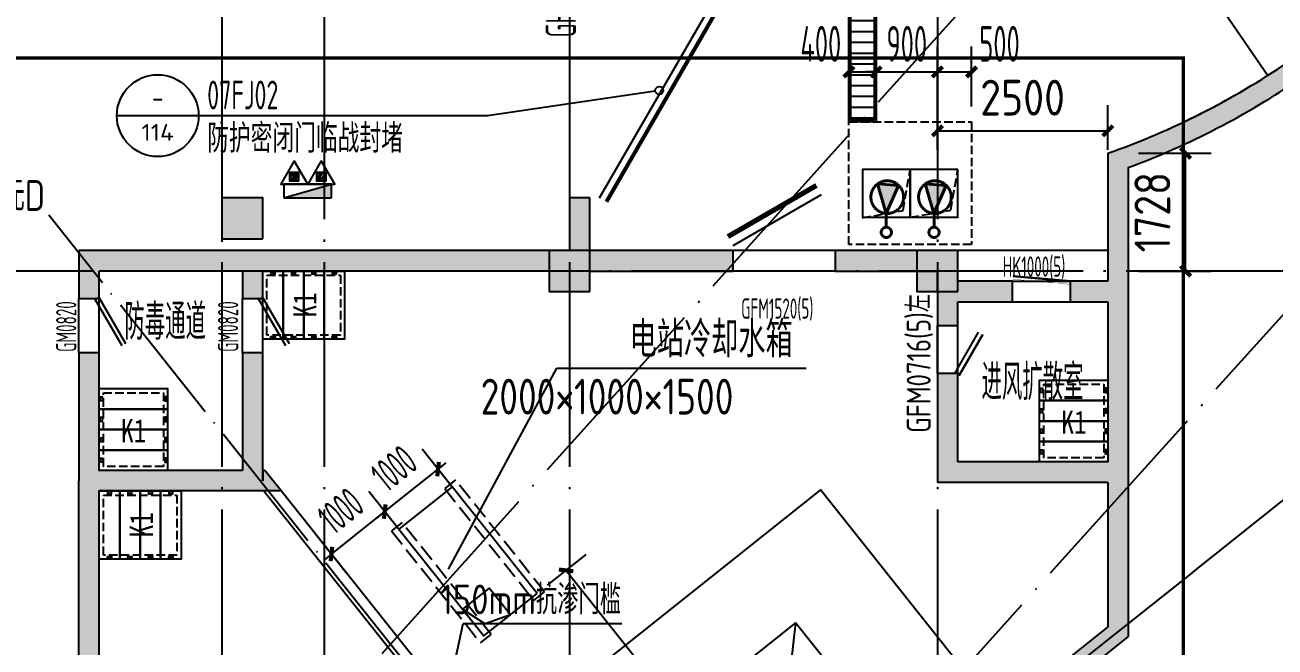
# Model space of a CAD drawing. Extents: x -473190 to 2138458, y -81875 to 2633646.
# Drawn here: x 627297 to 645641, y 75429 to 84552 of the extents above; entities that cross this region are included whole.
import ezdxf
from ezdxf.enums import TextEntityAlignment as Align

# ---------------------------------------------------------------- set-up
doc = ezdxf.new("R2010")
doc.units = 0
doc.header["$LTSCALE"] = 1000
for name, pattern in [('__DASH', [0.35, 0.25, -0.1]), ('DASH', [0.35, 0.25, -0.1]), ('DOTE', [2.42, 2, -0.2, 0.02, -0.2]), ('排水', [1.1, 1, -0.1])]:
    doc.linetypes.add(name, pattern=pattern)
for name, color, linetype in [('03小品', 2, 'Continuous'), ('A-COLUMN', 2, 'Continuous'), ('A-WALL', 2, 'Continuous'), ('AXIS', 3, 'Continuous'), ('C_柴油发电机组', 30, 'Continuous'), ('DIM_IDEN', 3, 'Continuous'), ('DIM_LEAD', 3, 'Continuous'), ('DOTE', 1, 'DOTE'), ('PUB_DIM', 3, 'Continuous'), ('PUB_HATCH', 8, 'Continuous'), ('PUB_TEXT', 7, 'Continuous'), ('RF-JSK', 9, 'Continuous'), ('RF-M', 4, 'Continuous'), ('RF-MBH', 11, 'Continuous'), ('RF-QT', 30, 'Continuous'), ('TWT_DASH', 8, 'DASH'), ('TWT_TEXT', 7, 'Continuous'), ('TWT_水箱', 7, 'Continuous'), ('W-EQUIP_消火栓', 7, 'Continuous'), ('W-EQUIP_灭火器', 7, 'Continuous'), ('图层1', 7, 'Continuous'), ('索引线', 252, 'Continuous'), ('集水坑', 4, 'Continuous')]:
    doc.layers.add(name, color=color, linetype=linetype)
doc.layers.add('GPS-污水', color=2, linetype='排水', lineweight=40)
doc.layers.add('RF-WZ', color=110, linetype='Continuous', lineweight=0)
doc.styles.add('8B2_02', font='tssdeng.shx', dxfattribs={"width": 0.6, "bigfont": 'TSSDCHN.shx'})
doc.styles.add('_TCH_DIM_T3', font='tssdeng.shx', dxfattribs={"width": 0.564706, "bigfont": '@@@tssdchn.shx'})
doc.styles.add('_TCH_WINDOW', font='tssdeng.shx', dxfattribs={"width": 0.8, "height": 3.5, "bigfont": 'tssdchn.shx'})
doc.styles.get("Standard").update_dxf_attribs({"font": 'gbenor.shx', "bigfont": 'gbcbig.shx'})
doc.styles.add('STANDARD_T3', font='gbenor.shx', dxfattribs={"bigfont": 'gbcbig.shx'})
doc.styles.add('TYDG_01', font='', dxfattribs={"width": 0.8})
doc.styles.add('TYDG_02', font='TSSDENG', dxfattribs={"width": 0.8, "bigfont": 'TSSDCHN'})
doc.styles.get('TYDG_01').set_extended_font_data('SimSun')
doc.dimstyles.new('_TCH_ARCH&&150', dxfattribs={"dimtxt": 525, "dimasz": 150, "dimexe": 375, "dimexo": 450, "dimgap": 150, "dimtad": 1, "dimdec": 0, "dimzin": 0, "dimdsep": 46, "dimtxsty": '_TCH_DIM_T3', "dimblk": 'ARCHTICK', "dimcen": 0.09, "dimclrt": 7, "dimazin": 2, "dimtfac": 1, "dimtdec": 0, "dimtix": 1, "dimtmove": 2, "dimatfit": 3, "dimfxl": 0, "dimtolj": 1, "dimtzin": 0, "dimarcsym": 0})
doc.dimstyles.new('_TWT_ARCH&&150', dxfattribs={"dimtxt": 446.25, "dimasz": 150, "dimexe": 375, "dimexo": 450, "dimgap": 189.375, "dimtad": 1, "dimdec": 0, "dimzin": 0, "dimdsep": 46, "dimtxsty": '_TCH_DIM_T3', "dimblk": 'ARCHTICK', "dimcen": 0.09, "dimclrt": 7, "dimazin": 2, "dimtfac": 1, "dimtdec": 0, "dimtix": 1, "dimtmove": 2, "dimatfit": 3, "dimfxl": 0, "dimtolj": 1, "dimtzin": 0, "dimarcsym": 0})
doc.dimstyles.new('STANDARD&&150', dxfattribs={"dimtxt": 525, "dimasz": 150, "dimexe": 375, "dimexo": 450, "dimgap": 225, "dimtad": 1, "dimdec": 0, "dimzin": 0, "dimdsep": 46, "dimtxsty": 'STANDARD_T3', "dimblk": 'ARCHTICK', "dimcen": 0.09, "dimadec": 0, "dimazin": 0, "dimtfac": 1, "dimtdec": 0, "dimtix": 1, "dimtmove": 2, "dimatfit": 3, "dimfxl": 0, "dimtolj": 1, "dimtzin": 0, "dimarcsym": 0})

# ---------------------------------------------------------------- blocks, each defined once
blk = doc.blocks.new('fdj')
at = {"layer": 'C_柴油发电机组'}
for points in [[(0, 4200), (-6200, 4200), (-6200, 0), (0, 0)], [(-4700, 1300), (-1700, 1300), (-1700, 2500), (-4700, 2500)], [(-4700, 1300), (-3500, 1300), (-3500, 2500), (-4700, 2500)]]:
    blk.add_lwpolyline(points, close=True, dxfattribs=at)
for points in [[(-3500, 1300), (-4700, 2500)], [(-4700, 1300), (-3500, 2500)], [(-3500, 2100), (-1700, 2100)], [(-3500, 1700), (-1700, 1700)]]:
    blk.add_lwpolyline(points, dxfattribs=at)
at = {"layer": 'C_柴油发电机组', "lineweight": -3, "const_width": 10}
for points in [[(-3950, 1900), (-3950, 2050)], [(-2450, 1900), (-2450, 2050)], [(-3950, 1900), (-4100, 1900)], [(-3950, 1900), (-3950, 1750)], [(-3950, 1900), (-3800, 1900)], [(-2450, 1900), (-2600, 1900)], [(-2450, 1900), (-2450, 1750)], [(-2450, 1900), (-2300, 1900)]]:
    blk.add_lwpolyline(points, dxfattribs=at)
blk = doc.blocks.new('$SB01_1')
h = blk.add_hatch(color=256)
h.dxf.hatch_style = 1
h.paths.add_polyline_path([(-0.381, -0.323), (0.5, 0), (-0.381, 0.323)])
h.paths.add_polyline_path([(0, 0), (0.002, 0), (0.002, 0.001), (0, 0.001)], flags=24)
h.paths.add_polyline_path([(0, -0.002), (0.003, -0.002), (0.003, -0.001), (0, -0.001)], flags=24)
h.paths.add_polyline_path([(0, -0.003), (0.003, -0.003), (0.003, -0.002), (0, -0.002)], flags=24)
for p, q in [((0.5, 0), (-0.381, 0.323)), ((-0.381, 0.323), (-0.381, -0.323)), ((0.5, 0), (-0.381, -0.323))]:
    blk.add_line(p, q)
blk.add_circle((0, 0), 0.5)
at = {"flags": 1}
for tag, p in [('UNIT', (0, 0)), ('SPEC', (0, -0.002)), ('WHAT', (0, -0.003))]:
    blk.add_attdef(tag, p, '', height=0.001, dxfattribs=at)
blk = doc.blocks.new('_ArchTick')
at = {"color": 0, "linetype": 'ByBlock', "const_width": 0.4}
blk.add_lwpolyline([(-0.5, -0.5), (0.5, 0.5)], dxfattribs=at)
blk = doc.blocks.new('*D5287')
at = {"layer": 'Defpoints', "color": 0, "transparency": 16777216}
for p in [(202234, -100747), (201834, -101706), (202234, -101706)]:
    blk.add_point(p, dxfattribs=at)
at = {"layer": 'PUB_DIM', "color": 0, "lineweight": -2, "transparency": 16777216}
for p, q in [((201834, -101256), (201834, -100372)), ((202234, -101256), (202234, -100372)), ((201834, -100747), (202234, -100747))]:
    blk.add_line(p, q, dxfattribs=at)
at = {"layer": 'PUB_DIM', "color": 0, "lineweight": -2, "transparency": 16777216, "xscale": 150, "yscale": 150, "zscale": 150, "rotation": 180}
blk.add_blockref('_ArchTick', (201834, -100747), dxfattribs=at)
at = {"layer": 'PUB_DIM', "color": 0, "lineweight": -2, "transparency": 16777216, "xscale": 150, "yscale": 150, "zscale": 150}
blk.add_blockref('_ArchTick', (202234, -100747), dxfattribs=at)
at = {"layer": 'PUB_DIM', "color": 7, "transparency": 16777216, "insert": (201422, -100335), "char_height": 525, "attachment_point": 5, "style": '_TCH_DIM_T3'}
blk.add_mtext('\\A1;400', dxfattribs=at)
blk = doc.blocks.new('*D5288')
at = {"layer": 'Defpoints', "color": 0, "transparency": 16777216}
for p in [(203134, -100747), (202234, -101706), (203134, -101706)]:
    blk.add_point(p, dxfattribs=at)
at = {"layer": 'PUB_DIM', "color": 0, "lineweight": -2, "transparency": 16777216}
for p, q in [((202234, -101256), (202234, -100372)), ((203134, -101256), (203134, -100372)), ((202234, -100747), (202084, -100747)), ((202234, -100747), (203134, -100747)), ((203134, -100747), (203284, -100747))]:
    blk.add_line(p, q, dxfattribs=at)
at = {"layer": 'PUB_DIM', "color": 0, "lineweight": -2, "transparency": 16777216, "xscale": 150, "yscale": 150, "zscale": 150}
blk.add_blockref('_ArchTick', (202234, -100747), dxfattribs=at)
at = {"layer": 'PUB_DIM', "color": 0, "lineweight": -2, "transparency": 16777216, "xscale": 150, "yscale": 150, "zscale": 150, "rotation": 180}
blk.add_blockref('_ArchTick', (203134, -100747), dxfattribs=at)
at = {"layer": 'PUB_DIM', "color": 7, "transparency": 16777216, "insert": (202684, -100335), "char_height": 525, "attachment_point": 5, "style": '_TCH_DIM_T3'}
blk.add_mtext('\\A1;900', dxfattribs=at)
blk = doc.blocks.new('*D5289')
at = {"layer": 'Defpoints', "color": 0, "transparency": 16777216}
for p in [(203634, -100747), (203134, -101706), (203634, -101706)]:
    blk.add_point(p, dxfattribs=at)
at = {"layer": 'PUB_DIM', "color": 0, "lineweight": -2, "transparency": 16777216}
for p, q in [((203134, -101256), (203134, -100372)), ((203634, -101256), (203634, -100372)), ((203134, -100747), (203634, -100747))]:
    blk.add_line(p, q, dxfattribs=at)
at = {"layer": 'PUB_DIM', "color": 0, "lineweight": -2, "transparency": 16777216, "xscale": 150, "yscale": 150, "zscale": 150, "rotation": 180}
blk.add_blockref('_ArchTick', (203134, -100747), dxfattribs=at)
at = {"layer": 'PUB_DIM', "color": 0, "lineweight": -2, "transparency": 16777216, "xscale": 150, "yscale": 150, "zscale": 150}
blk.add_blockref('_ArchTick', (203634, -100747), dxfattribs=at)
at = {"layer": 'PUB_DIM', "color": 7, "transparency": 16777216, "insert": (204045, -100335), "char_height": 525, "attachment_point": 5, "style": '_TCH_DIM_T3'}
blk.add_mtext('\\A1;500', dxfattribs=at)
blk = doc.blocks.new('A$C4F5A101F')
at = {"layer": 'DOTE', "color": 16, "linetype": 'DOTE', "ltscale": 1.5}
for p, q in [((-99489.7, 16373.7), (-99489.7, -213765.2)), ((-88989.7, 16373.7), (-88989.7, -213765.2)), ((-39660.8, -74507.4), (-168489.7, -74507.4))]:
    blk.add_line(p, q, dxfattribs=at)
at = {"layer": 'DOTE', "color": 127, "linetype": 'DOTE', "ltscale": 1.5}
for p, q in [((-97989.7, 16373.7), (-97989.7, -213765.2)), ((-94389.7, 16373.7), (-94389.7, -213765.2)), ((-204013.3, -198812), (-71274.2, -51390.3)), ((-199059.6, -203024.4), (-66443.7, -55739.6))]:
    blk.add_line(p, q, dxfattribs=at)
blk = doc.blocks.new('A$C2EE74A0F')
blk.add_line((-30481, -29852), (-34705, -23655))
blk = doc.blocks.new('$TwtSys$00000434')
for p, q in [((-0.5, 0.5), (-0.5, -0.5)), ((-0.5, -0.5), (0.5, 0.5)), ((0.5, 0.5), (-0.5, 0.5)), ((0.5, -0.5), (0.5, 0.5)), ((-0.5, -0.5), (0.5, -0.5))]:
    blk.add_line(p, q)
blk.add_solid([(0.5, -0.5), (0.5, 0.5), (-0.5, -0.5)])
blk = doc.blocks.new('$TwtSys$00000546')
h = blk.add_hatch()
h.set_pattern_fill('ANSI31', color=256, scale=200, style=0)
h.set_pattern_definition([(45, (-38543.802, -6670.83), (-17.67767, 17.67767), [])])
h.paths.add_polyline_path([(-65, 174), (65, 174), (65, 44), (-65, 44)])
for points in [[(0, 344), (-198, 0), (198, 0)], [(-65, 174), (65, 174), (65, 44), (-65, 44)]]:
    blk.add_lwpolyline(points, close=True)
blk = doc.blocks.new('RFJSK1')
at = {"layer": 'RF-JSK'}
for p, q in [((220418, 104411), (220418, 104351)), ((221398, 104411), (221398, 104351)), ((220418, 104111), (220418, 104051)), ((221398, 104111), (221398, 104051)), ((220418, 103811), (220418, 103751)), ((221398, 103811), (221398, 103751)), ((220418, 103511), (220418, 103451)), ((221398, 103511), (221398, 103451))]:
    blk.add_line(p, q, dxfattribs=at)
for points in [[(220408, 104531), (221408, 104531), (221408, 103331), (220408, 103331), (220408, 104531)], [(220408, 104411), (220408, 104531), (221408, 104531), (221408, 104411)], [(220408, 104411), (220448, 104411), (220448, 104351), (220408, 104351)], [(221408, 104411), (221368, 104411), (221368, 104351), (221408, 104351)], [(221408, 104351), (221408, 104231), (220408, 104231), (220408, 104351)], [(220408, 104111), (220408, 104231), (221408, 104231), (221408, 104111)], [(220408, 104111), (220448, 104111), (220448, 104051), (220408, 104051)], [(221408, 104051), (221408, 103931), (220408, 103931), (220408, 104051)], [(221408, 104111), (221368, 104111), (221368, 104051), (221408, 104051)], [(220408, 103811), (220408, 103931), (221408, 103931), (221408, 103811)], [(220408, 103811), (220448, 103811), (220448, 103751), (220408, 103751)], [(221408, 103751), (221408, 103631), (220408, 103631), (220408, 103751)], [(221408, 103811), (221368, 103811), (221368, 103751), (221408, 103751)], [(220408, 103511), (220408, 103631), (221408, 103631), (221408, 103511)], [(220408, 103511), (220448, 103511), (220448, 103451), (220408, 103451)], [(221408, 103511), (221368, 103511), (221368, 103451), (221408, 103451)], [(221408, 103451), (221408, 103331), (220408, 103331), (220408, 103451)]]:
    blk.add_lwpolyline(points, dxfattribs=at)
at = {"layer": 'RF-JSK', "linetype": '__DASH', "ltscale": 0.5}
blk.add_lwpolyline([(220468, 104471), (221348, 104471), (221348, 103391), (220468, 103391)], close=True, dxfattribs=at)
at = {"layer": 'RF-JSK', "color": 110, "style": 'TYDG_01', "width": 0.8}
blk.add_text('K1', height=339.9, dxfattribs=at).set_placement((220727, 103744))
blk = doc.blocks.new('$DorLib2D$00000179')
at = {"color": 0}
for p, q in [((-0.54, 0.169), (0.326, 0.669)), ((-0.5, 0.1), (0.366, 0.6))]:
    blk.add_line(p, q, dxfattribs=at)
blk = doc.blocks.new('$DorLib2D$00000212')
at = {"color": 0}
for p, q in [((-0.5, 0.0417), (-0.067, 0.2917)), ((0.5, 0.0417), (0.067, 0.2917))]:
    blk.add_line(p, q, dxfattribs=at)
at = {"color": 0, "const_width": 0.00833}
for points in [[(-0.5083, 0.0561), (-0.0753, 0.3061)], [(0.5083, 0.0561), (0.0753, 0.3061)]]:
    blk.add_lwpolyline(points, dxfattribs=at)
blk = doc.blocks.new('$DorLib2D$00000191')
at = {"color": 0}
blk.add_line((-0.5, 0.15), (0.366, 0.65), dxfattribs=at)
at = {"color": 0, "const_width": 0.05}
blk.add_lwpolyline([(-0.55, 0.237), (0.316, 0.737)], dxfattribs=at)
blk = doc.blocks.new('$DorLib2D$00000251')
at = {"color": 0}
for points, const_width in [([(-0.505, 0.178), (0.492, 0.265)], 0.0375), ([(-0.5, 0.125), (-0.289, 0.145)], 0.00625), ([(-0.209, 0.15), (-0.002, 0.169)], 0.00625), ([(0.055, 0.174), (0.246, 0.191)], 0.00625), ([(0.292, 0.194), (0.496, 0.212)], 0.00625)]:
    blk.add_lwpolyline(points, dxfattribs=dict(at, const_width=const_width))
blk = doc.blocks.new('rfk')
at = {"layer": 'PUB_HATCH'}
for points in [[(527748.2, -733032.1), (528048.2, -733242.5, 0.0604636), (530573.7, -731935.8), (530404.7, -731687.9, -0.0649961)], [(528048.2, -733242.5), (527748.2, -733032.1), (527748.2, -734910.2), (527848.2, -735060.2), (528048.2, -735060.2)], [(520148.2, -734460.2), (520148.2, -733685.2), (519848.2, -733685.2), (519848.2, -734460.2), (519998.2, -734610.2)], [(512648.2, -734460.2), (512648.2, -735160.2), (512948.2, -735160.2), (512948.2, -734760.2)], [(515198.2, -734660.2), (515198.2, -734460.2), (512648.2, -734460.2), (512948.2, -734760.2), (515048.2, -734760.2)], [(519998.2, -734610.2), (519848.2, -734460.2), (515198.2, -734460.2), (515198.2, -734660.2), (515348.2, -734760.2), (519848.2, -734760.2)], [(520148.2, -734760.2), (522248.2, -734760.2), (522248.2, -734460.2), (520148.2, -734460.2), (519998.2, -734610.2)], [(525548.2, -734460.2), (523748.2, -734460.2), (523748.2, -734760.2), (525248.2, -734760.2)], [(525448.2, -735060.2), (525548.2, -734910.2), (525548.2, -734460.2), (525248.2, -734760.2), (525248.2, -735060.2)], [(515048.2, -734760.2), (515048.2, -735160.2), (515348.2, -735160.2), (515348.2, -734760.2), (515198.2, -734660.2)], [(519998.2, -734610.2), (519848.2, -734760.2), (520148.2, -734760.2)], [(525248.2, -735060.2), (525248.2, -735560.2), (525548.2, -735560.2), (525548.2, -735210.2), (525448.2, -735060.2)], [(525548.2, -735210.2), (526348.3, -735210.2), (526348.3, -734910.2), (525548.2, -734910.2), (525448.2, -735060.2)], [(527748.2, -734910.2), (527198.3, -734910.2), (527198.3, -735210.2), (527748.2, -735210.2), (527848.2, -735060.2)], [(527848.2, -735060.2), (527748.2, -735210.2), (527748.2, -737560.2), (527848.2, -737710.2), (528048.2, -737710.2), (528048.2, -735060.2)], [(512948.2, -737685.2), (512948.2, -735960.2), (512648.2, -735960.2), (512648.2, -737835.2), (512848.2, -737835.2)], [(515348.2, -737835.2), (515348.2, -735960.2), (515048.2, -735960.2), (515048.2, -737685.2), (515148.2, -737835.2)], [(525548.2, -737560.2), (525548.2, -736260.2), (525248.2, -736260.2), (525248.2, -737860.2)], [(527848.2, -737710.2), (527748.2, -737560.2), (525548.2, -737560.2), (525248.2, -737860.2), (527748.2, -737860.2)], [(515148.2, -737835.2), (515048.2, -737685.2), (512948.2, -737685.2), (512848.2, -737835.2), (512948.2, -737985.2), (515048.2, -737985.2)], [(515379.3, -737685.2), (515348.2, -737685.2), (515048.2, -737985.2), (515618.2, -737985.2)], [(515048.2, -737985.2), (515348.2, -737685.2), (515348.2, -737835.2), (515148.2, -737835.2)], [(527848.2, -737710.2), (527748.2, -737860.2), (527748.2, -739977.8), (528048.2, -740122.4), (528048.2, -737710.2)], [(512648.2, -740989.3), (512948.2, -741133.9), (512948.2, -737985.2), (512848.2, -737835.2), (512648.2, -737835.2)], [(528048.2, -740122.4), (527748.2, -739977.8), (521179.3, -745209), (521366.2, -745443.7)]]:
    blk.add_hatch(color=256, dxfattribs=at).paths.add_polyline_path(points)
at = {"layer": 'A-WALL'}
for p, q in [((515362.6, -737985.2), (517766.6, -741004)), ((517923, -740879.4), (515618.2, -737985.2))]:
    blk.add_line(p, q, dxfattribs=at)
at = {"layer": 'AXIS'}
blk.add_line((528991.6, -739179.3), (531925.1, -736843.2), dxfattribs=at)
at = {"layer": 'DIM_LEAD', "color": 0}
for p, q in [((518050.3, -741039.2), (518287, -739928.4)), ((518287, -739928.4), (520616, -739928.4))]:
    blk.add_line(p, q, dxfattribs=at)
at = {"layer": 'DOTE'}
for p, q in [((522040.5, -746290.4), (512205.1, -733940.1)), ((528991.6, -739179.3), (511137.6, -753397.6))]:
    blk.add_line(p, q, dxfattribs=at)
at = {"layer": 'RF-M'}
for p, q in [((523748.2, -734460.2), (522248.2, -734460.2)), ((523748.2, -734760.2), (522248.2, -734760.2)), ((526348.3, -734910.2), (527198.3, -734910.2)), ((512648.2, -735960.2), (512648.2, -735160.2)), ((512948.2, -735960.2), (512948.2, -735160.2)), ((515048.2, -735960.2), (515048.2, -735160.2)), ((515348.2, -735960.2), (515348.2, -735160.2)), ((526348.3, -735210.2), (527198.3, -735210.2)), ((525248.2, -736260.2), (525248.2, -735560.2)), ((525548.2, -736260.2), (525548.2, -735560.2))]:
    blk.add_line(p, q, dxfattribs=at)
blk.add_lwpolyline([(527748.2, -734460.2), (525398.2, -734460.2)], dxfattribs=at)
at = {"layer": 'RF-QT'}
for p, q in [((527748.2, -733032.1), (527748.2, -734910.2)), ((528048.2, -733242.5), (528048.2, -735060.2)), ((520148.2, -733685.2), (519848.2, -733685.2)), ((519848.2, -733685.2), (519848.2, -734460.2)), ((520148.2, -734460.2), (520148.2, -733685.2)), ((512648.2, -734460.2), (512648.2, -735160.2)), ((515198.2, -734460.2), (512648.2, -734460.2)), ((519848.2, -734460.2), (515198.2, -734460.2)), ((522248.2, -734460.2), (520148.2, -734460.2)), ((522248.2, -734760.2), (522248.2, -734460.2)), ((525548.2, -734460.2), (523748.2, -734460.2)), ((523748.2, -734460.2), (523748.2, -734760.2)), ((525548.2, -734910.2), (525548.2, -734460.2)), ((512948.2, -735160.2), (512948.2, -734760.2)), ((515048.2, -734760.2), (512948.2, -734760.2)), ((515048.2, -734760.2), (515048.2, -735160.2)), ((519848.2, -734760.2), (515348.2, -734760.2)), ((515348.2, -735160.2), (515348.2, -734760.2)), ((519848.2, -734760.2), (519848.2, -734760.2)), ((520148.2, -734760.2), (519848.2, -734760.2)), ((520148.2, -734760.2), (522248.2, -734760.2)), ((520148.2, -734760.2), (520148.2, -734760.2)), ((523748.2, -734760.2), (525248.2, -734760.2)), ((525248.2, -735060.2), (525248.2, -734760.2)), ((525248.2, -735060.2), (525248.2, -735560.2)), ((526348.3, -734910.2), (525548.2, -734910.2)), ((526348.3, -735210.2), (526348.3, -734910.2)), ((527748.2, -734910.2), (527198.3, -734910.2)), ((527198.3, -734910.2), (527198.3, -735210.2)), ((528048.2, -735060.2), (528048.2, -737710.2)), ((512648.2, -735160.2), (512948.2, -735160.2)), ((515048.2, -735160.2), (515348.2, -735160.2)), ((525548.2, -735210.2), (526348.3, -735210.2)), ((525548.2, -735560.2), (525548.2, -735210.2)), ((527198.3, -735210.2), (527748.2, -735210.2)), ((527748.2, -735210.2), (527748.2, -737560.2)), ((525248.2, -735560.2), (525548.2, -735560.2)), ((512948.2, -735960.2), (512648.2, -735960.2)), ((512648.2, -735960.2), (512648.2, -737835.2)), ((512948.2, -737685.2), (512948.2, -735960.2)), ((515348.2, -735960.2), (515048.2, -735960.2)), ((515048.2, -735960.2), (515048.2, -737685.2)), ((515348.2, -737835.2), (515348.2, -735960.2)), ((525548.2, -736260.2), (525248.2, -736260.2)), ((525248.2, -736260.2), (525248.2, -737860.2)), ((525548.2, -737560.2), (525548.2, -736260.2)), ((527748.2, -737560.2), (525548.2, -737560.2)), ((515048.2, -737685.2), (512948.2, -737685.2)), ((515379.3, -737685.2), (515348.2, -737685.2)), ((515348.2, -737685.2), (515348.2, -737835.2)), ((515618.2, -737985.2), (515379.3, -737685.2)), ((528048.2, -737710.2), (528048.2, -740122.4)), ((512648.2, -740989.3), (512648.2, -737835.2)), ((515048.2, -737985.2), (512948.2, -737985.2)), ((512948.2, -741133.9), (512948.2, -737985.2)), ((515618.2, -737985.2), (515048.2, -737985.2)), ((515048.2, -737985.2), (515048.2, -737985.2)), ((527748.2, -737860.2), (525248.2, -737860.2)), ((527748.2, -737860.2), (527748.2, -739977.8)), ((527748.2, -739977.8), (521179.3, -745209)), ((528048.2, -740122.4), (521366.2, -745443.7))]:
    blk.add_line(p, q, dxfattribs=at)
for radius, start in [(11500, 289.40231), (11800, 290.43699)]:
    blk.add_arc((523927.9, -722185.2), radius, start, 304.27739, dxfattribs=at)
at = {"layer": 'RF-JSK', "linetype": 'ByBlock', "rotation": 90}
for p in [(619878.8, -956168.4), (617478.8, -959393.4)]:
    blk.add_blockref('RFJSK1', p, dxfattribs=at)
at = {"layer": 'RF-JSK', "linetype": 'ByBlock'}
for p in [(292540, -841015.8), (306340, -840890.8)]:
    blk.add_blockref('RFJSK1', p, dxfattribs=at)
at = {"layer": 'RF-M'}
ref = blk.add_blockref('$DorLib2D$00000212', (519998.2, -730185.2), dxfattribs=dict(at, xscale=-7000, yscale=7000, zscale=300, rotation=270))
ref.add_attrib('A', 'GHSFM7022(5)', (519944.6, -731333.8), dxfattribs={"layer": 'RF-MBH', "height": 446.25, "rotation": 90, "style": '_TCH_WINDOW', "width": 0.564706})
ref = blk.add_blockref('$DorLib2D$00000191', (522998.2, -734610.2), dxfattribs=dict(at, xscale=-1500, yscale=-1500, zscale=300, rotation=180))
ref.add_attrib('A', 'GFM1520(5)', (522368.2, -735458.7), dxfattribs={"layer": 'RF-MBH', "height": 297.5, "style": '_TCH_WINDOW', "width": 0.564706})
ref = blk.add_blockref('$DorLib2D$00000251', (526773.3, -735060.2), dxfattribs=dict(at, xscale=-850, yscale=850, zscale=300, rotation=6.819516999162777e-09))
ref.add_attrib('A', 'HK1000(5)', (526207.9, -734842.7), dxfattribs={"layer": 'RF-MBH', "height": 297.5, "rotation": 0, "style": '_TCH_WINDOW', "width": 0.564706})
at = {"layer": 'RF-M', "lineweight": 15}
ref = blk.add_blockref('$DorLib2D$00000179', (512798.2, -735560.2), dxfattribs=dict(at, xscale=-800, yscale=-800, zscale=300, rotation=90))
ref.add_attrib('A', 'GM0820', (512611.8, -735944.7), dxfattribs={"layer": 'RF-MBH', "lineweight": 15, "height": 297.5, "rotation": 90, "style": '_TCH_WINDOW', "width": 0.564706})
ref = blk.add_blockref('$DorLib2D$00000179', (515198.2, -735560.2), dxfattribs=dict(at, xscale=-800, yscale=-800, zscale=300, rotation=90))
ref.add_attrib('A', 'GM0820', (514987, -735944.7), dxfattribs={"layer": 'RF-MBH', "lineweight": 15, "height": 297.5, "rotation": 90, "style": '_TCH_WINDOW', "width": 0.564706})
ref = blk.add_blockref('$DorLib2D$00000191', (525398.2, -735910.2), dxfattribs=dict(at, xscale=700, yscale=-700, zscale=300, rotation=90.00000000286937))
ref.add_attrib('A', 'GFM0716(5)左', (525148.2, -737132.3), dxfattribs={"layer": 'RF-MBH', "lineweight": 15, "height": 350, "rotation": 90, "style": '_TCH_WINDOW', "width": 0.8})
at = {"layer": 'PUB_TEXT'}
blk.add_text('150mm抗渗门槛', height=434.04, dxfattribs=at).set_placement((517952.3, -739793.4))
at = {"layer": 'RF-WZ', "style": '8B2_02', "width": 0.6}
for s, p in [('防毒通道', (513316.2, -735767.3)), ('进风扩散室', (525895.2, -736652.7))]:
    blk.add_text(s, height=525, dxfattribs=at).set_placement(p)
blk = doc.blocks.new('zsgc')
at = {"layer": 'RF-WZ', "style": 'TYDG_02', "width": 0.8}
blk.add_text('抗爆单元D', height=450, rotation=90, dxfattribs=at).set_placement((-243153.1, -165518.6))
blk = doc.blocks.new('*D5979')
at = {"layer": 'Defpoints', "color": 0, "transparency": 16777216}
for p in [(-17828, -81605), (-17330, -82230), (-18112, -82853)]:
    blk.add_point(p, dxfattribs=at)
at = {"layer": 'TWT_水箱', "color": 0, "lineweight": -2, "transparency": 16777216}
for p, q in [((-17610, -81878), (-18062, -81311)), ((-18611, -82228), (-17828, -81605)), ((-17828, -81605), (-17711, -81511)), ((-18393, -82501), (-18844, -81934)), ((-18611, -82228), (-18728, -82321))]:
    blk.add_line(p, q, dxfattribs=at)
at = {"layer": 'TWT_水箱', "color": 0, "lineweight": -2, "transparency": 16777216, "xscale": 150, "yscale": 150, "zscale": 150}
for p, rotation in [((-17828, -81605), 218.5325870247255), ((-18611, -82228), 38.53258702472546)]:
    blk.add_blockref('_ArchTick', p, dxfattribs=dict(at, rotation=rotation))
at = {"layer": 'TWT_水箱', "color": 7, "transparency": 16777216, "insert": (-18476, -81593), "char_height": 446.2, "attachment_point": 5, "rotation": 38.5326, "style": '_TCH_DIM_T3'}
blk.add_mtext('\\A1;1000', dxfattribs=at)
blk = doc.blocks.new('*D5980')
at = {"layer": 'Defpoints', "color": 0, "transparency": 16777216}
for p in [(-18611, -82228), (-18112, -82853), (-18895, -83476)]:
    blk.add_point(p, dxfattribs=at)
at = {"layer": 'TWT_水箱', "color": 0, "lineweight": -2, "transparency": 16777216}
for p, q in [((-18393, -82501), (-18844, -81934)), ((-18611, -82228), (-18493, -82134)), ((-19393, -82850), (-18611, -82228)), ((-19175, -83124), (-19627, -82557)), ((-19393, -82850), (-19510, -82944))]:
    blk.add_line(p, q, dxfattribs=at)
at = {"layer": 'TWT_水箱', "color": 0, "lineweight": -2, "transparency": 16777216, "xscale": 150, "yscale": 150, "zscale": 150}
for p, rotation in [((-18611, -82228), 218.5325870247249), ((-19393, -82850), 38.53258702472482)]:
    blk.add_blockref('_ArchTick', p, dxfattribs=dict(at, rotation=rotation))
at = {"layer": 'TWT_水箱', "color": 7, "transparency": 16777216, "insert": (-19259, -82216), "char_height": 446.2, "attachment_point": 5, "rotation": 38.5326, "style": '_TCH_DIM_T3'}
blk.add_mtext('\\A1;1000', dxfattribs=at)
blk = doc.blocks.new('*D5981')
at = {"layer": 'Defpoints', "color": 0, "transparency": 16777216}
for p in [(-16576, -83588), (-12462, -87471), (-13088, -87969)]:
    blk.add_point(p, dxfattribs=at)
at = {"layer": 'TWT_水箱', "color": 0, "lineweight": -2, "transparency": 16777216}
for p, q in [((-16224, -83308), (-15657, -82856)), ((-15950, -83090), (-14610, -84773)), ((-12462, -87471), (-13927, -85631)), ((-12736, -87689), (-12168, -87237))]:
    blk.add_line(p, q, dxfattribs=at)
at = {"layer": 'TWT_水箱', "color": 0, "lineweight": -2, "transparency": 16777216, "xscale": 150, "yscale": 150, "zscale": 150}
for p, rotation in [((-15950, -83090), 128.5325870247285), ((-12462, -87471), 308.5325870247285)]:
    blk.add_blockref('_ArchTick', p, dxfattribs=dict(at, rotation=rotation))
at = {"layer": 'TWT_水箱', "color": 7, "transparency": 16777216, "insert": (-14558, -85433), "char_height": 446.2, "attachment_point": 5, "rotation": 308.5326, "style": '_TCH_DIM_T3'}
blk.add_mtext('\\A1;5600', dxfattribs=at)
blk = doc.blocks.new('*D3486')
at = {"layer": 'Defpoints', "color": 0, "transparency": 16777216}
for p in [(643187, 82999), (640687, 82269), (643187, 82269)]:
    blk.add_point(p, dxfattribs=at)
at = {"layer": 'PUB_DIM', "color": 0, "lineweight": -2, "transparency": 16777216}
for p, q in [((640687, 82719), (640687, 83374)), ((643187, 82719), (643187, 83374)), ((640687, 82999), (643187, 82999))]:
    blk.add_line(p, q, dxfattribs=at)
at = {"layer": 'PUB_DIM', "color": 0, "lineweight": -2, "transparency": 16777216, "xscale": 150, "yscale": 150, "zscale": 150, "rotation": 180}
blk.add_blockref('_ArchTick', (640687, 82999), dxfattribs=at)
at = {"layer": 'PUB_DIM', "color": 0, "lineweight": -2, "transparency": 16777216, "xscale": 150, "yscale": 150, "zscale": 150}
blk.add_blockref('_ArchTick', (643187, 82999), dxfattribs=at)
at = {"layer": 'PUB_DIM', "color": 0, "transparency": 16777216, "insert": (641937, 83486), "char_height": 525, "attachment_point": 5, "style": 'STANDARD_T3'}
blk.add_mtext('\\A1;2500', dxfattribs=at)
blk = doc.blocks.new('*D3487')
at = {"layer": 'Defpoints', "color": 0, "transparency": 16777216}
for p in [(643187, 82670), (644329, 82670), (643187, 80942)]:
    blk.add_point(p, dxfattribs=at)
at = {"layer": 'PUB_DIM', "color": 0, "lineweight": -2, "transparency": 16777216}
for p, q in [((643637, 82670), (644704, 82670)), ((644329, 80942), (644329, 82670)), ((643637, 80942), (644704, 80942))]:
    blk.add_line(p, q, dxfattribs=at)
at = {"layer": 'PUB_DIM', "color": 0, "lineweight": -2, "transparency": 16777216, "xscale": 150, "yscale": 150, "zscale": 150}
for p, rotation in [((644329, 82670), 90), ((644329, 80942), 270)]:
    blk.add_blockref('_ArchTick', p, dxfattribs=dict(at, rotation=rotation))
at = {"layer": 'PUB_DIM', "color": 0, "transparency": 16777216, "insert": (643842, 81806), "char_height": 525, "attachment_point": 5, "rotation": 90, "style": 'STANDARD_T3'}
blk.add_mtext('\\A1;1728', dxfattribs=at)
blk = doc.blocks.new('_FZH')
blk.add_lwpolyline([(-0.5, -0.5), (0.5, -0.5), (0.5, 0.5), (-0.5, 0.5)], close=True)
at = {"layer": 'PUB_HATCH'}
blk.add_solid([(-0.5, -0.5), (0.5, -0.5), (-0.5, 0.5), (0.5, 0.5)], dxfattribs=at)
blk = doc.blocks.new('A$C3672542B')
at = {"layer": '03小品'}
h = blk.add_hatch(dxfattribs=at)
h.set_pattern_fill('ANSI31', color=8, scale=100, angle=495, style=0)
h.set_pattern_definition([(180, (-564912.22, 2991488.16), (-2e-12, -158.75), [])])
h.paths.add_polyline_path([(202203.7, -94998.2), (201863.7, -94998.2), (201863.7, -101449.8), (202203.7, -101449.8)])
at = {"layer": '03小品', "color": 4}
blk.add_lwpolyline([(202233.7, -95112.8), (202233.7, -101479.8), (201833.7, -101479.8), (201834.1, -94968.2), (202234.1, -94968.2), (202233.7, -95112.8)], dxfattribs=at)
blk.add_lwpolyline([(202203.7, -95112.8), (202203.7, -101449.8), (201863.7, -101449.8), (201863.7, -94998.2), (202203.7, -94998.2)], close=True, dxfattribs=at)
at = {"layer": 'GPS-污水', "linetype": '排水'}
for p, q in [((202383.7, -103024.8), (202383.7, -102823)), ((203083.7, -103024.8), (203083.7, -102823))]:
    blk.add_line(p, q, dxfattribs=at)
for centre in [(202383.7, -103099.8), (203083.7, -103099.8)]:
    blk.add_circle(centre, 75, dxfattribs=at)
at = {"layer": '集水坑', "linetype": 'DASH', "ltscale": 0.5}
blk.add_lwpolyline([(201833.7, -101479.8), (203633.7, -101479.8), (203633.7, -103279.8), (201833.7, -103279.8)], close=True, dxfattribs=at)
at = {"layer": '集水坑', "linetype": 'Continuous', "ltscale": 0.5}
for points in [[(202733.7, -102179.8), (202033.7, -102179.8), (202033.7, -102879.8), (202733.7, -102879.8)], [(203433.7, -102179.8), (202733.7, -102179.8), (202733.7, -102879.8), (203433.7, -102879.8)]]:
    blk.add_lwpolyline(points, close=True, dxfattribs=at)
at = {"layer": '集水坑', "linetype": 'DASH', "ltscale": 0.5}
for points in [[(202033.7, -102885.8), (202629.5, -102781.7), (202733.7, -102185.8)], [(202733.7, -102879.8), (203329.5, -102775.6), (203433.7, -102179.8)]]:
    blk.add_lwpolyline(points, dxfattribs=at)
at = {"layer": 'GPS-污水', "linetype": '排水', "xscale": -480.0000000000002, "yscale": 480.0000000000002, "zscale": 480.0000000000002, "rotation": 86.25353747292927}
for p in [(202397.2, -102583.5, 0), (203097.2, -102583.5, 0)]:
    blk.add_blockref('$SB01_1', p, dxfattribs=at)
at = {"layer": 'PUB_DIM'}
for base, p1, p2, picture, middle in [((202233.7, -100747.3), (201833.7, -101705.8), (202233.7, -101705.8), '*D5287', (201422, -100334.8)), ((203633.7, -100747.3), (203133.7, -101705.8), (203633.7, -101705.8), '*D5289', (204045.4, -100334.8))]:
    dim = blk.add_linear_dim(base=base, p1=p1, p2=p2, angle=0, dimstyle='_TCH_ARCH&&150', dxfattribs=at)
    dim.commit()
    dim.dimension.update_dxf_attribs({"geometry": picture, "text_midpoint": middle, "dimtype": 161})
dim = blk.add_aligned_dim(p1=(202233.7, -101705.8), p2=(203133.7, -101705.8), distance=958.5, dimstyle='_TCH_ARCH&&150', dxfattribs=at)
dim.commit()
dim.dimension.update_dxf_attribs({"geometry": '*D5288', "text_midpoint": (202683.7, -100334.8)})
blk = doc.blocks.new('A$C4CB31E69')
at = {"layer": 'TWT_DASH'}
for points in [[(-16266.4, -83405.5), (-17574.6, -81762.8), (-17731, -81887.4), (-16422.8, -83530.1)], [(-17048.6, -84028.5), (-18356.8, -82385.7), (-18513.3, -82510.3), (-17205.1, -84153.1)]]:
    blk.add_lwpolyline(points, close=True, dxfattribs=at)
at = {"layer": 'TWT_水箱'}
for p, q in [((-17675.7, -83074.6), (-16085.3, -80121.8)), ((-16085.3, -80121.8), (-12426.1, -80121.8)), ((-17469.5, -83660.5, 50200), (-17138.1, -83876, 50200)), ((-16766.9, -83740.2, 50200), (-17138.1, -83876, 50200))]:
    blk.add_line(p, q, dxfattribs=at)
for points in [[(-16375.7, -83428.7), (-17621.6, -81864.2), (-18403.9, -82487.2), (-17158, -84051.7)], [(-16766.9, -83740.2), (-17078.3, -83349.1), (-17469.5, -83660.5), (-17158, -84051.7)]]:
    blk.add_lwpolyline(points, close=True, dxfattribs=at)
at = {"layer": 'TWT_TEXT', "style": 'TYDG_02', "width": 0.8}
for s, p in [('电站冷却水箱', (-15017.6, -79964.3)), ('2000×1000×1500', (-17203.6, -80804.3))]:
    blk.add_text(s, height=525, dxfattribs=at).set_placement(p)
at = {"layer": 'TWT_水箱'}
for p1, p2, picture, middle in [((-18112.3, -82853.3), (-17330, -82230.4), '*D5979', (-18476.5, -81593.4)), ((-18894.5, -83476.3), (-18112.3, -82853.3), '*D5980', (-19258.8, -82216.3))]:
    dim = blk.add_aligned_dim(p1=p1, p2=p2, distance=800, dimstyle='_TWT_ARCH&&150', dxfattribs=at)
    dim.commit()
    dim.dimension.update_dxf_attribs({"geometry": picture, "text_midpoint": middle})
dim = blk.add_linear_dim(base=(-12461.8, -87470.7), p1=(-16576.2, -83588.4), p2=(-13087.6, -87969.1), angle=308.53259, dimstyle='_TWT_ARCH&&150', dxfattribs=at)
dim.commit()
dim.dimension.update_dxf_attribs({"geometry": '*D5981', "text_midpoint": (-14557.8, -85432.6), "dimtype": 161})

msp = doc.modelspace()

# ---------------------------------------------------------------- linework, layer by layer
msp.add_arc((639366.9, 93517.4), 11500, 294.17756, 299.13248)
at = {"layer": 'DIM_IDEN'}
for p, q in [((636546.3, 83582.7), (634082, 83221.7)), ((629844.3, 83221.7), (628644.3, 83221.7)), ((634082, 83221.7), (629844.3, 83221.7))]:
    msp.add_line(p, q, dxfattribs=at)
for centre, radius in [((629244.3, 83221.7), 600), ((636603.9, 83591.2), 58.2)]:
    msp.add_circle(centre, radius, dxfattribs=at)
at = {"layer": '图层1', "color": 6, "linetype": 'DASH', "const_width": 50}
msp.add_lwpolyline([(621030.6, 84067.9), (644297.4, 84067.9), (644297.4, 61637.6), (621030.6, 61637.6)], close=True, dxfattribs=at)

# ---------------------------------------------------------------- block references
at = {"rotation": 270}
msp.add_blockref('zsgc', (791445.2, -161327.1), dxfattribs=at)
for name, p in [('A$C3672542B', (437553.5, 184610.6)), ('A$C4CB31E69', (651187.2, 159642.4)), ('A$C2EE74A0F', (676016.2, 113655.9))]:
    msp.add_blockref(name, p)
at = {"linetype": 'Continuous', "rotation": 218.5325870246042}
msp.add_blockref('fdj', (634119.2, 73872.6), dxfattribs=at)
at = {"layer": 'A-COLUMN', "xscale": 600, "yscale": 600, "zscale": 600, "rotation": 90}
for p in [(630487.2, 81717.4), (635287.2, 80942.4), (640687.2, 80942.4)]:
    msp.add_blockref('_FZH', p, dxfattribs=at)
at = {"layer": 'RF-QT'}
msp.add_blockref('A$C4F5A101F', (729676.9, 155449.8), dxfattribs=at)
at = {"layer": 'W-EQUIP_消火栓', "xscale": 700, "yscale": 200, "zscale": 700}
msp.add_blockref('$TwtSys$00000434', (631445.9, 82117.4), dxfattribs=at)
at = {"layer": 'W-EQUIP_灭火器'}
for p in [(631247.5, 82217.4), (631644.3, 82217.4)]:
    msp.add_blockref('$TwtSys$00000546', p, dxfattribs=at)
at = {"layer": '索引线'}
msp.add_blockref('rfk', (115439, 815702.6), dxfattribs=at)

# ---------------------------------------------------------------- texts
at = {"layer": 'PUB_TEXT', "style": 'TYDG_02'}
for s, width, p in [('07FJ02', 0.64, (629970.3, 83315.4)), ('防护密闭门临战封堵', 0.8, (629970.3, 82679))]:
    msp.add_text(s, height=420, dxfattribs=dict(at, width=width)).set_placement(p)
for s, height, width, p, p2 in [('-', 318.1, 0.962963, (629159.5, 83332.1), (629329.1, 83332.1)), ('114', 245.31, 1.238095, (629006, 82854.3), (629482.6, 82854.3))]:
    msp.add_text(s, height=height, dxfattribs=dict(at, width=width)).set_placement(p, p2, align=Align.FIT)

# ---------------------------------------------------------------- dimensions: what is measured, and where the dimension line sits
at = {"layer": 'PUB_DIM'}
for p1, p2, distance, picture, middle in [((640687.2, 82269.1), (643187.2, 82269.1), 729.9, '*D3486', (641937.2, 83486.4)), ((643187.2, 80942.4), (643187.2, 82670.5), -1142.2, '*D3487', (643841.9, 81806.4))]:
    dim = msp.add_aligned_dim(p1=p1, p2=p2, distance=distance, dimstyle='STANDARD&&150', dxfattribs=at)
    dim.commit()
    dim.dimension.update_dxf_attribs({"geometry": picture, "text_midpoint": middle})

doc.saveas('drawing.dxf')
